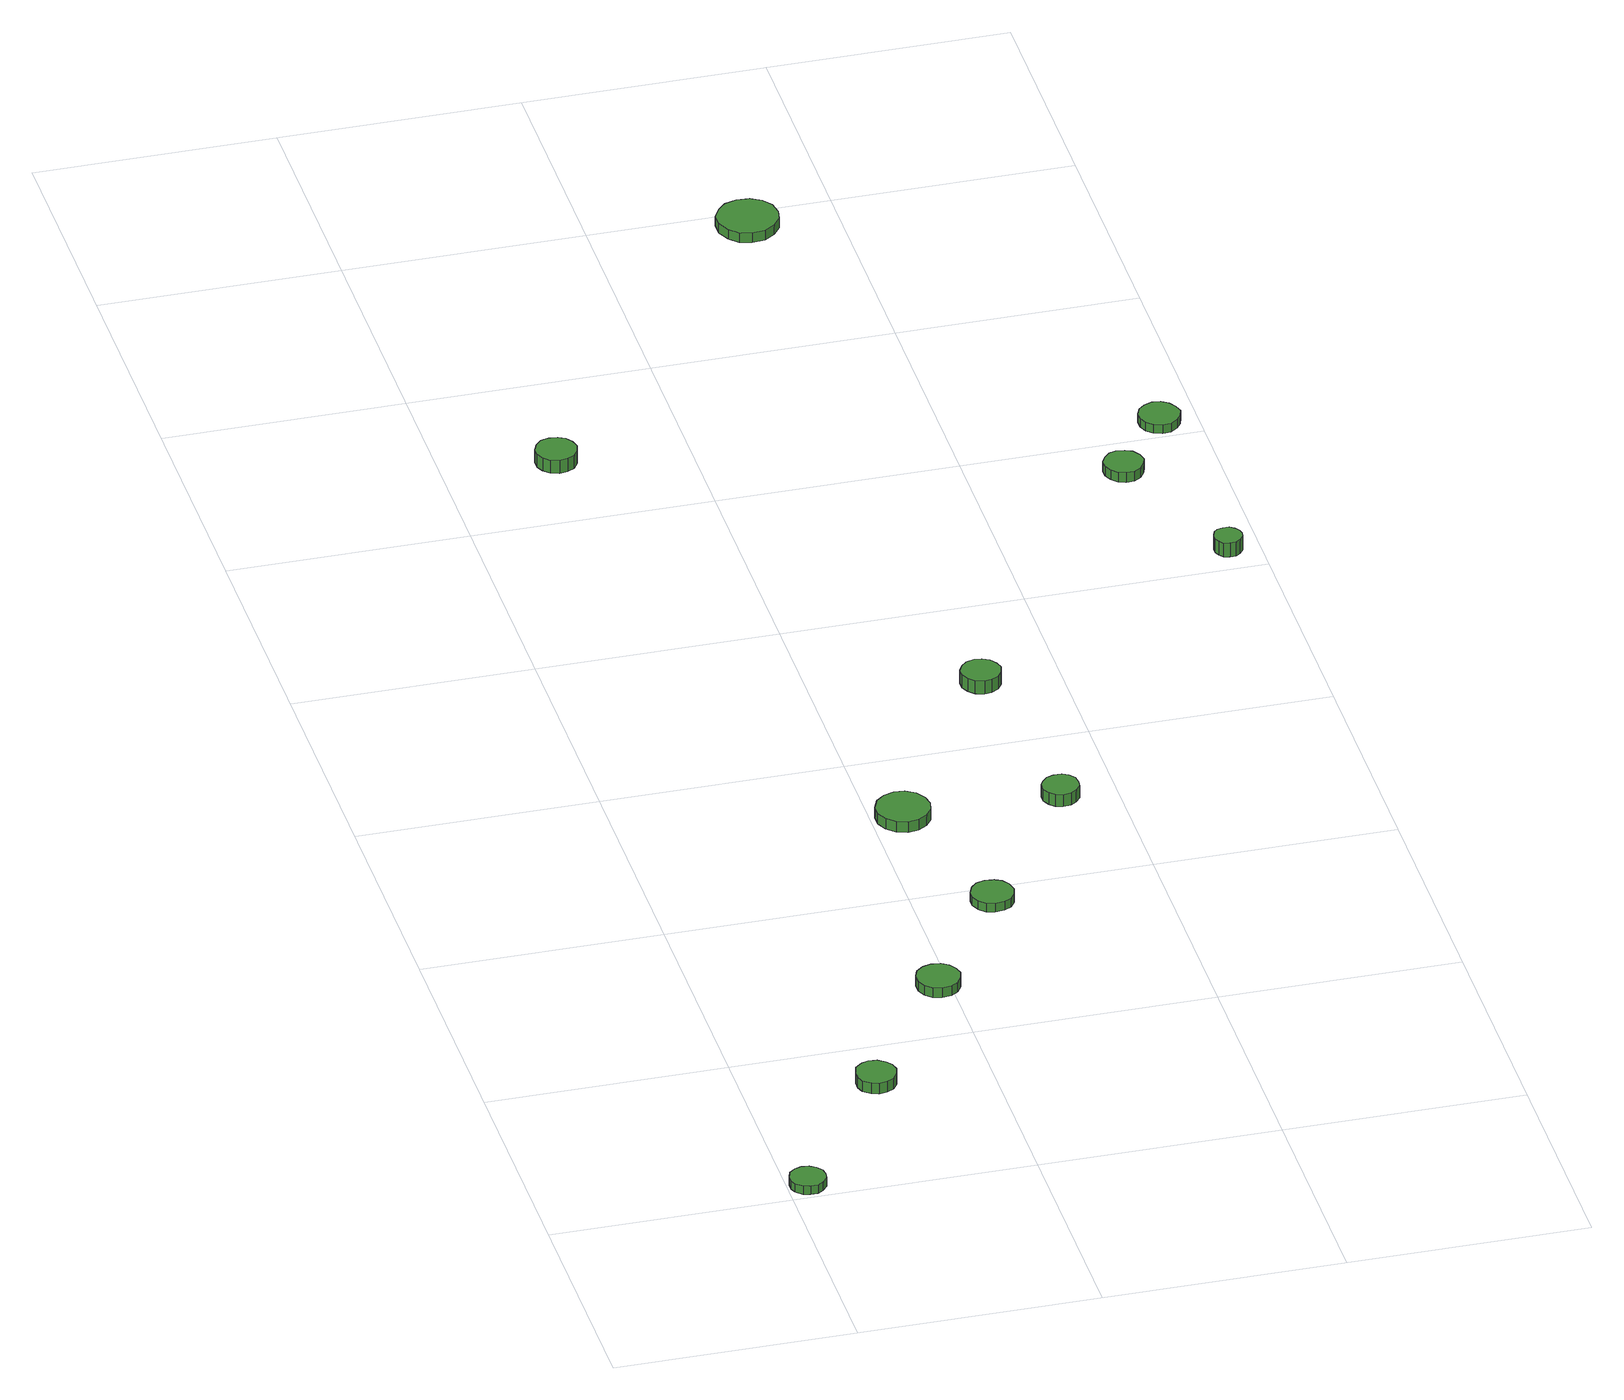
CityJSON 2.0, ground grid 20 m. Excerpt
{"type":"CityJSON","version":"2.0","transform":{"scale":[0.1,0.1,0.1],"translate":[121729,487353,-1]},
"CityObjects":{
"tree1":{"type":"SolitaryVegetationObject","attributes":{"function":"something"},"geometry":[{"type":"MultiSurface","lod":"1","boundaries":[[[0,1,2,3,4,5,6,7,8,9,10,11,12,13,14]],[[15,16,17,18,19,20,21,22,23,24,25,26,27,28,29]],[[0,29,28,1]],[[1,28,27,2]],[[2,27,26,3]],[[3,26,25,4]],[[4,25,24,5]],[[5,24,23,6]],[[6,23,22,7]],[[7,22,21,8]],[[8,21,20,9]],[[9,20,19,10]],[[10,19,18,11]],[[11,18,17,12]],[[12,17,16,13]],[[13,16,15,14]],[[14,15,29,0]]]}]},
"tree2":{"type":"SolitaryVegetationObject","attributes":{"function":"something"},"geometry":[{"type":"MultiSurface","lod":"1","boundaries":[[[30,31,32,33,34,35,36,37,38,39,40,41,42,43,44]],[[45,46,47,48,49,50,51,52,53,54,55,56,57,58,59]],[[30,59,58,31]],[[31,58,57,32]],[[32,57,56,33]],[[33,56,55,34]],[[34,55,54,35]],[[35,54,53,36]],[[36,53,52,37]],[[37,52,51,38]],[[38,51,50,39]],[[39,50,49,40]],[[40,49,48,41]],[[41,48,47,42]],[[42,47,46,43]],[[43,46,45,44]],[[44,45,59,30]]]}]},
"tree3":{"type":"SolitaryVegetationObject","attributes":{"function":"something"},"geometry":[{"type":"MultiSurface","lod":"1","boundaries":[[[60,61,62,63,64,65,66,67,68,69,70,71,72,73,74]],[[75,76,77,78,79,80,81,82,83,84,85,86,87,88,89]],[[60,89,88,61]],[[61,88,87,62]],[[62,87,86,63]],[[63,86,85,64]],[[64,85,84,65]],[[65,84,83,66]],[[66,83,82,67]],[[67,82,81,68]],[[68,81,80,69]],[[69,80,79,70]],[[70,79,78,71]],[[71,78,77,72]],[[72,77,76,73]],[[73,76,75,74]],[[74,75,89,60]]]}]},
"tree4":{"type":"SolitaryVegetationObject","attributes":{"function":"something"},"geometry":[{"type":"MultiSurface","lod":"1","boundaries":[[[90,91,92,93,94,95,96,97,98,99,100,101,102,103,104]],[[105,106,107,108,109,110,111,112,113,114,115,116,117,118,119]],[[90,119,118,91]],[[91,118,117,92]],[[92,117,116,93]],[[93,116,115,94]],[[94,115,114,95]],[[95,114,113,96]],[[96,113,112,97]],[[97,112,111,98]],[[98,111,110,99]],[[99,110,109,100]],[[100,109,108,101]],[[101,108,107,102]],[[102,107,106,103]],[[103,106,105,104]],[[104,105,119,90]]]}]},
"tree5":{"type":"SolitaryVegetationObject","attributes":{"function":"something"},"geometry":[{"type":"MultiSurface","lod":"1","boundaries":[[[120,121,122,123,124,125,126,127,128,129,130,131,132,133,134]],[[135,136,137,138,139,140,141,142,143,144,145,146,147,148,149]],[[120,149,148,121]],[[121,148,147,122]],[[122,147,146,123]],[[123,146,145,124]],[[124,145,144,125]],[[125,144,143,126]],[[126,143,142,127]],[[127,142,141,128]],[[128,141,140,129]],[[129,140,139,130]],[[130,139,138,131]],[[131,138,137,132]],[[132,137,136,133]],[[133,136,135,134]],[[134,135,149,120]]]}]},
"tree6":{"type":"SolitaryVegetationObject","attributes":{"function":"something"},"geometry":[{"type":"MultiSurface","lod":"1","boundaries":[[[150,151,152,153,154,155,156,157,158,159,160,161,162,163,164]],[[165,166,167,168,169,170,171,172,173,174,175,176,177,178,179]],[[150,179,178,151]],[[151,178,177,152]],[[152,177,176,153]],[[153,176,175,154]],[[154,175,174,155]],[[155,174,173,156]],[[156,173,172,157]],[[157,172,171,158]],[[158,171,170,159]],[[159,170,169,160]],[[160,169,168,161]],[[161,168,167,162]],[[162,167,166,163]],[[163,166,165,164]],[[164,165,179,150]]]}]},
"tree7":{"type":"SolitaryVegetationObject","attributes":{"function":"something"},"geometry":[{"type":"MultiSurface","lod":"1","boundaries":[[[180,181,182,183,184,185,186,187,188,189,190,191,192,193,194]],[[195,196,197,198,199,200,201,202,203,204,205,206,207,208,209]],[[180,209,208,181]],[[181,208,207,182]],[[182,207,206,183]],[[183,206,205,184]],[[184,205,204,185]],[[185,204,203,186]],[[186,203,202,187]],[[187,202,201,188]],[[188,201,200,189]],[[189,200,199,190]],[[190,199,198,191]],[[191,198,197,192]],[[192,197,196,193]],[[193,196,195,194]],[[194,195,209,180]]]}]},
"tree8":{"type":"SolitaryVegetationObject","attributes":{"function":"something"},"geometry":[{"type":"MultiSurface","lod":"1","boundaries":[[[210,211,212,213,214,215,216,217,218,219,220,221,222,223,224]],[[225,226,227,228,229,230,231,232,233,234,235,236,237,238,239]],[[210,239,238,211]],[[211,238,237,212]],[[212,237,236,213]],[[213,236,235,214]],[[214,235,234,215]],[[215,234,233,216]],[[216,233,232,217]],[[217,232,231,218]],[[218,231,230,219]],[[219,230,229,220]],[[220,229,228,221]],[[221,228,227,222]],[[222,227,226,223]],[[223,226,225,224]],[[224,225,239,210]]]}]},
"tree9":{"type":"SolitaryVegetationObject","attributes":{"function":"something"},"geometry":[{"type":"MultiSurface","lod":"1","boundaries":[[[240,241,242,243,244,245,246,247,248,249,250,251,252,253,254]],[[255,256,257,258,259,260,261,262,263,264,265,266,267,268,269]],[[240,269,268,241]],[[241,268,267,242]],[[242,267,266,243]],[[243,266,265,244]],[[244,265,264,245]],[[245,264,263,246]],[[246,263,262,247]],[[247,262,261,248]],[[248,261,260,249]],[[249,260,259,250]],[[250,259,258,251]],[[251,258,257,252]],[[252,257,256,253]],[[253,256,255,254]],[[254,255,269,240]]]}]},
"tree10":{"type":"SolitaryVegetationObject","attributes":{"function":"something"},"geometry":[{"type":"MultiSurface","lod":"1","boundaries":[[[270,271,272,273,274,275,276,277,278,279,280,281,282,283,284]],[[285,286,287,288,289,290,291,292,293,294,295,296,297,298,299]],[[270,299,298,271]],[[271,298,297,272]],[[272,297,296,273]],[[273,296,295,274]],[[274,295,294,275]],[[275,294,293,276]],[[276,293,292,277]],[[277,292,291,278]],[[278,291,290,279]],[[279,290,289,280]],[[280,289,288,281]],[[281,288,287,282]],[[282,287,286,283]],[[283,286,285,284]],[[284,285,299,270]]]}]},
"tree11":{"type":"SolitaryVegetationObject","attributes":{"function":"something"},"geometry":[{"type":"MultiSurface","lod":"1","boundaries":[[[300,301,302,303,304,305,306,307,308,309,310,311,312,313,314]],[[315,316,317,318,319,320,321,322,323,324,325,326,327,328,329]],[[300,329,328,301]],[[301,328,327,302]],[[302,327,326,303]],[[303,326,325,304]],[[304,325,324,305]],[[305,324,323,306]],[[306,323,322,307]],[[307,322,321,308]],[[308,321,320,309]],[[309,320,319,310]],[[310,319,318,311]],[[311,318,317,312]],[[312,317,316,313]],[[313,316,315,314]],[[314,315,329,300]]]}]},
"tree12":{"type":"SolitaryVegetationObject","attributes":{"function":"something"},"geometry":[{"type":"MultiSurface","lod":"1","boundaries":[[[330,331,332,333,334,335,336,337,338,339,340,341,342,343,344]],[[345,346,347,348,349,350,351,352,353,354,355,356,357,358,359]],[[330,359,358,331]],[[331,358,357,332]],[[332,357,356,333]],[[333,356,355,334]],[[334,355,354,335]],[[335,354,353,336]],[[336,353,352,337]],[[337,352,351,338]],[[338,351,350,339]],[[339,350,349,340]],[[340,349,348,341]],[[341,348,347,342]],[[342,347,346,343]],[[343,346,345,344]],[[344,345,359,330]]]}]}
},
"vertices":[
[31,17,15],[30,23,15],[26,28,15],[21,31,15],[15,32,15],[9,30,15],[4,26,15],[2,20,15],[2,14,15],[4,9,15],[9,4,15],[15,3,15],[21,3,15],[26,6,15],[30,11,15],[30,11,7],[26,6,7],[21,3,7],[15,3,7],[9,4,7],[4,9,7],[2,14,7],[2,20,7],[4,26,7],[9,30,7],[15,32,7],[21,31,7],[26,28,7],[30,23,7],[31,17,7],
[124,149,16],[122,156,16],[118,161,16],[112,165,16],[105,166,16],[99,164,16],[93,159,16],[91,152,16],[91,145,16],[93,139,16],[99,134,16],[105,132,16],[112,133,16],[118,136,16],[122,142,16],[122,142,6],[118,136,6],[112,133,6],[105,132,6],[99,134,6],[93,139,6],[91,145,6],[91,152,6],[93,159,6],[99,164,6],[105,166,6],[112,165,6],[118,161,6],[122,156,6],[124,149,6],
[209,273,15],[207,280,15],[203,286,15],[197,290,15],[189,291,15],[182,289,15],[176,284,15],[173,277,15],[173,269,15],[176,262,15],[182,257,15],[189,255,15],[197,256,15],[203,260,15],[207,266,15],[207,266,6],[203,260,6],[197,256,6],[189,255,6],[182,257,6],[176,262,6],[173,269,6],[173,277,6],[176,284,6],[182,289,6],[189,291,6],[197,290,6],[203,286,6],[207,280,6],[209,273,6],
[281,380,15],[279,388,15],[275,394,15],[269,397,15],[261,398,15],[254,396,15],[249,391,15],[246,384,15],[246,377,15],[249,370,15],[254,365,15],[261,363,15],[269,364,15],[275,367,15],[279,373,15],[279,373,7],[275,367,7],[269,364,7],[261,363,7],[254,365,7],[249,370,7],[246,377,7],[246,384,7],[249,391,7],[254,396,7],[261,398,7],[269,397,7],[275,394,7],[279,388,7],[281,380,7],
[248,515,17],[246,524,17],[241,532,17],[233,537,17],[224,538,17],[215,535,17],[208,529,17],[204,520,17],[204,511,17],[208,502,17],[215,496,17],[224,493,17],[233,494,17],[241,499,17],[246,506,17],[246,506,7],[241,499,7],[233,494,7],[224,493,7],[215,496,7],[208,502,7],[204,511,7],[204,520,7],[208,529,7],[215,535,7],[224,538,7],[233,537,7],[241,532,7],[246,524,7],[248,515,7],
[110,1086,19],[108,1093,19],[104,1099,19],[98,1102,19],[91,1103,19],[84,1101,19],[79,1096,19],[76,1089,19],[76,1082,19],[79,1076,19],[84,1071,19],[91,1069,19],[98,1070,19],[104,1073,19],[108,1079,19],[108,1079,7],[104,1073,7],[98,1070,7],[91,1069,7],[84,1071,7],[79,1076,7],[76,1082,7],[76,1089,7],[79,1096,7],[84,1101,7],[91,1103,7],[98,1102,7],[104,1099,7],[108,1093,7],[110,1086,7],
[369,513,18],[368,520,18],[364,525,18],[359,528,18],[352,528,18],[346,526,18],[342,522,18],[339,517,18],[339,510,18],[342,504,18],[346,500,18],[352,498,18],[359,499,18],[364,502,18],[368,507,18],[368,507,7],[364,502,7],[359,499,7],[352,498,7],[346,500,7],[342,504,7],[339,510,7],[339,517,7],[342,522,7],[346,526,7],[352,528,7],[359,528,7],[364,525,7],[368,520,7],[369,513,7],
[350,682,24],[348,688,24],[344,694,24],[338,697,24],[332,698,24],[325,696,24],[320,691,24],[317,685,24],[317,678,24],[320,672,24],[325,667,24],[332,665,24],[338,666,24],[344,669,24],[348,675,24],[348,675,12],[344,669,12],[338,666,12],[332,665,12],[325,667,12],[320,672,12],[317,678,12],[317,685,12],[320,691,12],[325,696,12],[332,698,12],[338,697,12],[344,694,12],[348,688,12],[350,682,12],
[352,1380,16],[350,1391,16],[344,1399,16],[335,1404,16],[324,1405,16],[314,1402,16],[307,1395,16],[302,1386,16],[302,1375,16],[307,1365,16],[314,1358,16],[324,1355,16],[335,1356,16],[344,1362,16],[350,1370,16],[350,1370,7],[344,1362,7],[335,1356,7],[324,1355,7],[314,1358,7],[307,1365,7],[302,1375,7],[302,1386,7],[307,1395,7],[314,1402,7],[324,1405,7],[335,1404,7],[344,1399,7],[350,1391,7],[352,1380,7],
[540,958,16],[538,965,16],[534,971,16],[528,974,16],[521,975,16],[515,973,16],[510,968,16],[507,962,16],[507,955,16],[510,949,16],[515,944,16],[521,942,16],[528,942,16],[534,946,16],[538,952,16],[538,952,7],[534,946,7],[528,942,7],[521,942,7],[515,944,7],[510,949,7],[507,955,7],[507,962,7],[510,968,7],[515,973,7],[521,975,7],[528,974,7],[534,971,7],[538,965,7],[540,958,7],
[585,825,22],[584,829,22],[581,833,22],[577,836,22],[572,836,22],[567,835,22],[564,832,22],[562,827,22],[562,822,22],[564,818,22],[567,814,22],[572,813,22],[577,813,22],[581,816,22],[584,820,22],[584,820,9],[581,816,9],[577,813,9],[572,813,9],[567,814,9],[564,818,9],[562,822,9],[562,827,9],[564,832,9],[567,835,9],[572,836,9],[577,836,9],[581,833,9],[584,829,9],[585,825,9],
[586,1020,15],[584,1027,15],[580,1033,15],[574,1037,15],[567,1038,15],[560,1035,15],[555,1031,15],[552,1024,15],[552,1017,15],[555,1010,15],[560,1006,15],[567,1003,15],[574,1004,15],[580,1008,15],[584,1013,15],[584,1013,7],[580,1008,7],[574,1004,7],[567,1003,7],[560,1006,7],[555,1010,7],[552,1017,7],[552,1024,7],[555,1031,7],[560,1035,7],[567,1038,7],[574,1037,7],[580,1033,7],[584,1027,7],[586,1020,7]
]}
